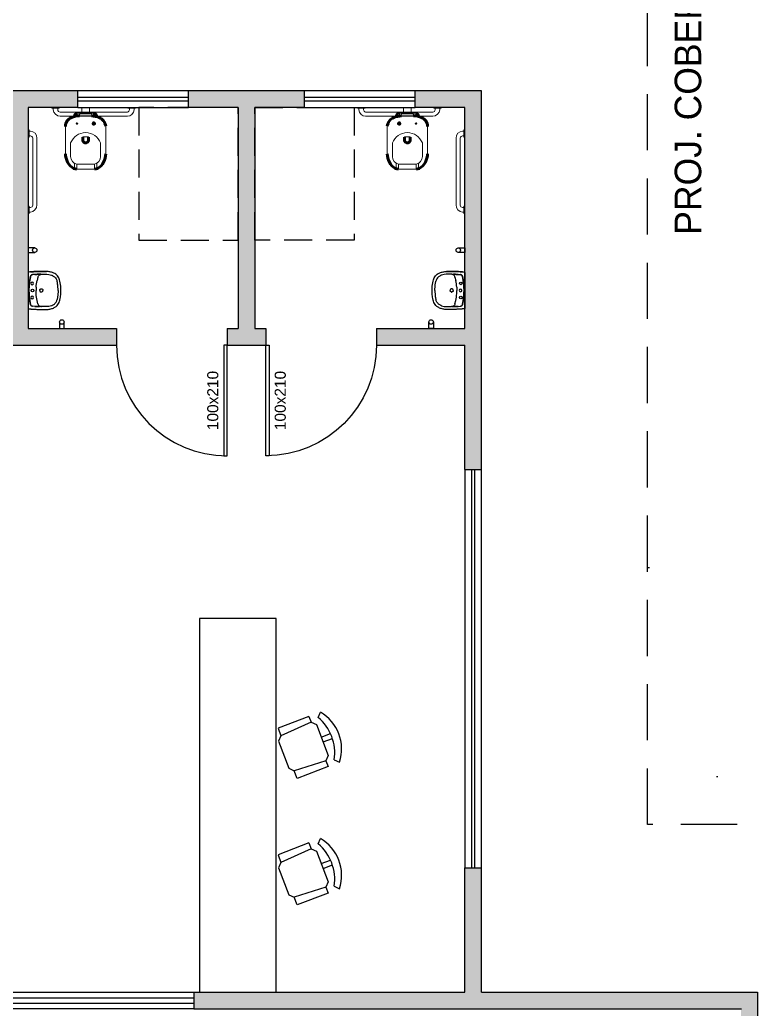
# Model space of a CAD drawing. Header units: centimetres. Extents: x 0 to 1814864, y -139216 to 99734.
# Drawn here: x 902452 to 903120, y 10208 to 11103 of the extents above; entities that cross this region are included whole.
import ezdxf
from ezdxf.enums import TextEntityAlignment as Align

# ---------------------------------------------------------------- set-up
doc = ezdxf.new("R2010")
doc.units = ezdxf.units.CM
doc.header["$LTSCALE"] = 4
doc.linetypes.add('DASHED2', pattern=[9.525, 6.35, -3.175])
doc.linetypes.add('HIDDENX2', pattern=[19.05, 12.7, -6.35])
for name, color, linetype in [('0.1', 1, 'Continuous'), ('0.2', 2, 'Continuous'), ('0.4', 4, 'Continuous'), ('0.6', 6, 'Continuous'), ('02-CONT', 2, 'Continuous'), ('08', 8, 'Continuous'), ('C-TEXTO-02', 2, 'Continuous'), ('PDF1_PH - Metal', 253, 'Continuous'), ('PROJEÇÕES', 1, 'DASHED2')]:
    doc.layers.add(name, color=color, linetype=linetype)
doc.layers.add('PDF1_PH - Alv Construir', color=6, linetype='Continuous', lineweight=40)
doc.styles.add('2mm 1-50', font='arial.ttf', dxfattribs={"height": 0.1})
doc.styles.add('Símbolos', font='ERASLGHT.TTF')

# ---------------------------------------------------------------- blocks, each defined once
blk = doc.blocks.new('1_00e')
blk.add_lwpolyline([(-28.41, -52.25), (-25.41, -52.25), (-25.41, 47.75), (-28.41, 47.75)], close=True)
at = {"color": 1}
blk.add_arc((-28.41, -52.25), 100, 0, 90, dxfattribs=at)
blk = doc.blocks.new('Barra 3')
at = {"layer": 'PDF1_PH - Metal', "lineweight": 9}
for points in [[(19245.14, 25719.84), (19252, 25719.84), (19252, 25718.98), (19245.14, 25718.98)], [(19315, 25719.84), (19321.85, 25719.84), (19321.85, 25718.98), (19315, 25718.98)]]:
    blk.add_lwpolyline(points, close=True, dxfattribs=at)
for points in [[(19246.43, 25717.69), (19246.43, 25718.98)], [(19250.71, 25717.69), (19250.71, 25718.98)], [(19316.28, 25717.69), (19316.28, 25718.98)], [(19320.57, 25717.69), (19320.57, 25718.98)], [(19252.86, 25715.55), (19314.57, 25715.55)], [(19252.86, 25711.69), (19314.57, 25711.69)]]:
    blk.add_lwpolyline(points, dxfattribs=at)
for centre, radius, start, end in [((19253.42, 25718.76), 7.08, 188.69361, 267.12994), ((19253.01, 25717.84), 2.3, 183.77353, 266.2236), ((19314.35, 25717.92), 6.22, 270.03605, 357.94775), ((19314, 25717.77), 2.29, 284.50164, 358.18154)]:
    blk.add_arc(centre, radius, start, end, dxfattribs=at)
blk = doc.blocks.new('bacia sanit')
at = {"layer": 'PDF1_PH - Metal', "lineweight": 9}
for points in [[(16873.71, 24771.42), (16899, 24771.42)], [(16861.71, 24745.85), (16861.71, 24746.14), (16861.71, 24759.85), (16861.71, 24760.71)], [(16863, 24747.42), (16863, 24747.42), (16863.43, 24747.42), (16863.85, 24747.42), (16864.28, 24747.42), (16864.28, 24753), (16864.28, 24758.57), (16863.85, 24758.57), (16863.43, 24758.57), (16863, 24758.57)], [(16889.14, 24766.71), (16889.57, 24766.71), (16890, 24766.71), (16890.43, 24766.71), (16890.85, 24766.71), (16899.43, 24766.71), (16899.85, 24766.71), (16900.28, 24766.71), (16900.71, 24766.71), (16901.14, 24766.71), (16901.57, 24766.71)], [(16912.79, 24763.28), (16907.67, 24763.28)], [(16908.43, 24761.14), (16912.71, 24761.14), (16913.14, 24761.14)], [(16908.43, 24761.14), (16908.43, 24760.71), (16908.43, 24760.28), (16908.43, 24759.85), (16908.43, 24759.42), (16908.43, 24758.99), (16908.43, 24758.57), (16908.43, 24758.14), (16908.43, 24757.71), (16908.43, 24757.28), (16908.43, 24756.85), (16908.43, 24756.42)], [(16913.14, 24761.14), (16913.14, 24760.71), (16913.14, 24760.28), (16913.14, 24759.85), (16913.14, 24759.42), (16913.14, 24758.99), (16913.14, 24758.57), (16913.14, 24758.14), (16913.14, 24757.71), (16913.14, 24757.28), (16913.14, 24756.85), (16913.14, 24756.42), (16913.14, 24756), (16913.14, 24755.57), (16913.14, 24755.14), (16913.14, 24754.71), (16913.14, 24754.28), (16913.14, 24753.85), (16913.14, 24753.42), (16913.14, 24753), (16913.14, 24752.57), (16913.14, 24752.14), (16913.14, 24751.71), (16913.14, 24751.28), (16913.14, 24750.85), (16913.14, 24750.42), (16913.14, 24750), (16913.14, 24749.57), (16913.14, 24749.14), (16913.14, 24748.71), (16913.14, 24748.28), (16913.14, 24747.85), (16913.14, 24747.42), (16913.14, 24747), (16913.14, 24746.57), (16913.14, 24746.14), (16913.14, 24745.71), (16913.14, 24745.28), (16913.14, 24744.85)], [(16861.71, 24756.42), (16856.57, 24756.42)], [(16861.71, 24749.57), (16856.57, 24749.57)], [(16862.57, 24758.14), (16862.57, 24757.71), (16862.57, 24757.28), (16862.57, 24748.71), (16862.57, 24748.28), (16862.57, 24747.85)], [(16884.43, 24750.42), (16884, 24750.42), (16883.57, 24750.42), (16883.57, 24750.85), (16883.57, 24751.28), (16883.57, 24751.71), (16883.57, 24752.14), (16883.57, 24752.57), (16883.57, 24753), (16883.57, 24753.42), (16883.57, 24753.85), (16883.57, 24754.28), (16883.57, 24754.71), (16883.57, 24755.14), (16883.57, 24755.57), (16884, 24755.57), (16884, 24755.57)], [(16908.43, 24756.42), (16908.43, 24756), (16908.43, 24755.57), (16908.43, 24755.14), (16908.43, 24754.71), (16908.43, 24754.28), (16908.43, 24753.85), (16908.43, 24753.42), (16908.43, 24753), (16908.43, 24752.57), (16908.43, 24752.14), (16908.43, 24751.71), (16908.43, 24751.28), (16908.43, 24750.85), (16908.43, 24750)], [(16908.43, 24750), (16908.43, 24749.57), (16908.43, 24749.14), (16908.43, 24748.71), (16908.43, 24748.28), (16908.43, 24747.85), (16908.43, 24747.42), (16908.43, 24747), (16908.43, 24746.57), (16908.43, 24746.14), (16908.43, 24745.71), (16908.43, 24745.28), (16908.43, 24744.85)], [(16912.79, 24742.71), (16907.61, 24742.71)], [(16908.43, 24744.85), (16912.71, 24744.85), (16913.14, 24744.85)], [(16908.43, 24744.85), (16912.71, 24744.85), (16913.14, 24744.85)], [(16899, 24734.57), (16873.71, 24734.57)], [(16901.57, 24739.28), (16901.14, 24739.28), (16900.71, 24739.28), (16900.28, 24739.28), (16899.43, 24739.28), (16890.85, 24739.28), (16890.43, 24739.28), (16890, 24739.28), (16889.57, 24739.28), (16889.14, 24739.28)]]:
    blk.add_lwpolyline(points, dxfattribs=at)
at = {"layer": 'PDF1_PH - Metal', "lineweight": 211}
for points in [[(16913.14, 24761.14, 0.086524), (16912.56, 24763.93, 0.264906), (16899, 24771.42)], [(16913.14, 24744.85, -0.086524), (16912.56, 24742.06, -0.264906), (16899, 24734.57)]]:
    blk.add_lwpolyline(points, format="xyb", dxfattribs=at)
blk.add_lwpolyline([(16889.14, 24753), (16889.14, 24753), (16889.14, 24753)], dxfattribs=at)
at = {"layer": 'PDF1_PH - Metal', "lineweight": 9}
blk.add_circle((16871.35, 24760.92), 0.643, dxfattribs=at)
at = {"layer": 'PDF1_PH - Metal', "lineweight": 211}
blk.add_circle((16871.35, 24745.5), 0.643, dxfattribs=at)
for centre, radius, start, end in [((16873.98, 24762.47), 8.95, 90.32166, 157.80555), ((16864.8, 24759.86), 3.2, 88.16607, 164.60321), ((16890.78, 24757.22), 26.53, 161.01393, 177.09734), ((16885.38, 26015.07), 1259.51, 269.93472, 270.06528), ((16885.38, 23700.83), 1049.59, 89.92167, 90.07833), ((16886.55, 24753), 2.59, 275.86794, 84.13206), ((16864.77, 24745.99), 3.06, 177.29257, 274.25929), ((16892.2, 24749.58), 28, 184.42696, 198.80127), ((16875.2, 24744.92), 10.46, 204.62699, 261.80487)]:
    blk.add_arc(centre, radius, start, end, dxfattribs=at)
at = {"layer": 'PDF1_PH - Metal', "lineweight": 9}
for centre, radius, start, end in [((16863, 24758.14), 0.429, 90, 180), ((16894.4, 24753), 14.69, 110.98218, 249.01782), ((16901.65, 24759.8), 6.91, 11.17197, 90.64388), ((16863, 24747.85), 0.429, 180, 270), ((16901.65, 24746.19), 6.91, 269.35612, 348.82803)]:
    blk.add_arc(centre, radius, start, end, dxfattribs=at)
blk = doc.blocks.new('L.51_P')
at = {"layer": '08'}
for p, q in [((-250, 0), (-249, 0)), ((-249, 0), (249, 0)), ((250, 0), (249, 0)), ((-262, -36), (-262, -36)), ((-259, -9), (-259, -9)), ((-226, -95), (-224, -63)), ((-226, -95), (-225, -95)), ((-225, -95), (-224, -63)), ((-189, -140), (-140, -129)), ((-161, -28), (-161, -28)), ((0, -12), (0, -12)), ((189, -140), (140, -129)), ((161, -28), (161, -28)), ((226, -95), (224, -63)), ((225, -95), (224, -63)), ((226, -95), (225, -95)), ((259, -9), (259, -9)), ((262, -36), (262, -36)), ((-269, -260), (-269, -260)), ((269, -260), (269, -260)), ((-216, -329), (-216, -329)), ((216, -329), (216, -329))]:
    blk.add_line(p, q, dxfattribs=at)
at = {"layer": '08', "ltscale": 27.502596}
for centre in [(-100, -59), (100, -59)]:
    blk.add_circle(centre, 19, dxfattribs=at)
at = {"layer": '08'}
for centre, radius, start, end in [((10, -800), 688, 94.616, 102.655), ((0, -61), 19, 90, 270), ((0, -61), 19, 270, 90), ((-10, -800), 688, 77.345, 85.384)]:
    blk.add_arc(centre, radius, start, end, dxfattribs=at)
for centre, major_axis, ratio, start_param, end_param in [((-178, -187), (-49.3, 11.1), 0.999971, 0.133525, 0.210872), ((-238, -179), (-7.5, 6.62), 0.993745, 3.733046, 3.862859), ((-237, -179), (8.41, 5.42), 0.98852, 5.563301, 5.699979), ((0, -187), (-22.7, 2), 0.992499, 0.072609, 0.200275), ((0, -187), (-22.5, 0.5), 0.991671, 5.253548, 5.29957), ((0, -187), (-22.5, 0.9), 0.992169, 5.255337, 5.27196), ((0, -187), (22.5, 0.5), 0.991671, 0.983616, 1.029637), ((0, -187), (22.5, 0.9), 0.992169, 1.011226, 1.027848), ((0, -187), (22.7, 2), 0.992499, 6.08291, 6.210576), ((178, -187), (49.3, 11.1), 0.999971, 6.072313, 6.14966)]:
    blk.add_ellipse(centre, major_axis=major_axis, ratio=ratio, start_param=start_param, end_param=end_param, dxfattribs=at)
for points, degree, knots in [([(-259, -9), (-259, -8), (-259, -7), (-258, -5), (-258, -4), (-256, -3), (-255, -2), (-254, -1), (-253, 0), (-251, 0), (-250, 0), (-250, 0)], 3, [0, 0, 0, 0, 0.279228, 0.279228, 0.609743, 0.609743, 0.933753, 0.933753, 1.252428, 1.252428, 1.448625, 1.448625, 1.448625, 1.448625]), ([(250, 0), (251, 0), (252, 0), (254, -1), (255, -1), (256, -3), (257, -3), (258, -5), (259, -6), (259, -8), (259, -8), (259, -9)], 3, [0, 0, 0, 0, 0.317814, 0.317814, 0.630623, 0.630623, 0.946539, 0.946539, 1.267049, 1.267049, 1.448529, 1.448529, 1.448529, 1.448529]), ([(-262, -36), (-262, -36), (-262, -37), (-262, -37), (-263, -40), (-263, -43), (-263, -45), (-263, -47), (-263, -48), (-263, -50), (-264, -53), (-264, -56), (-264, -59), (-265, -70), (-265, -80), (-266, -91), (-266, -102), (-267, -112), (-267, -123), (-267, -125), (-267, -128), (-268, -131), (-268, -133), (-268, -136), (-268, -138), (-268, -152), (-269, -166), (-269, -179), (-269, -183), (-269, -188), (-269, -192), (-270, -196), (-270, -200), (-270, -204), (-270, -221), (-270, -239), (-269, -257), (-269, -258), (-269, -259), (-269, -260)], 3, [171.986581, 171.986581, 171.986581, 171.986581, 172.747492, 172.747492, 172.747492, 184.841953, 184.841953, 184.841953, 191.474069, 191.474069, 191.474069, 204.41633, 204.41633, 204.41633, 249.640497, 249.640497, 249.640497, 294.864664, 294.864664, 294.864664, 305.912278, 305.912278, 305.912278, 316.959891, 316.959891, 316.959891, 374.321134, 374.321134, 374.321134, 391.68978, 391.68978, 391.68978, 408.14059, 408.14059, 408.14059, 482.929639, 482.929639, 482.929639, 486.839965, 486.839965, 486.839965, 486.839965]), ([(-269, -260), (-270, -239), (-270, -219), (-269, -173), (-268, -148), (-267, -104), (-266, -85), (-264, -60), (-264, -54), (-263, -46), (-263, -45), (-263, -42), (-263, -40), (-263, -38), (-262, -38), (-262, -37), (-262, -37), (-262, -36), (-262, -36), (-262, -36), (-262, -36), (-262, -36)], 3, [0, 0, 0, 0, 6.207574, 6.207574, 13.657131, 13.657131, 19.458927, 19.458927, 21.24929, 21.24929, 21.72619, 21.72619, 22.164181, 22.164181, 22.393053, 22.393053, 22.550017, 22.550017, 22.706555, 22.706555, 22.800287, 22.800287, 22.800287, 22.800287]), ([(-228, -173), (-228, -172), (-228, -172), (-228, -172), (-228, -171), (-228, -170), (-228, -169), (-228, -167), (-228, -164), (-228, -163), (-228, -160), (-228, -158), (-228, -157), (-228, -154), (-228, -151), (-228, -150), (-228, -148), (-228, -146), (-228, -146), (-228, -143), (-228, -141), (-228, -139), (-228, -135), (-228, -131), (-228, -129), (-227, -125), (-227, -121), (-227, -119), (-227, -113), (-226, -108), (-226, -105), (-226, -101), (-226, -97), (-226, -97), (-226, -96), (-226, -96), (-226, -95), (-226, -95), (-226, -95)], 5, [546.249188, 546.249188, 546.249188, 546.249188, 546.249188, 546.249188, 546.773913, 546.773913, 546.773913, 554.287654, 554.287654, 554.287654, 563.875311, 563.875311, 563.875311, 572.16967, 572.16967, 572.16967, 583.42676, 583.42676, 583.42676, 585.726164, 585.726164, 585.726164, 600.370766, 600.370766, 600.370766, 613.069318, 613.069318, 613.069318, 629.14404, 629.14404, 629.14404, 652.058764, 652.058764, 652.058764, 654.921465, 654.921465, 654.921465, 656.548424, 656.548424, 656.548424, 656.548424, 656.548424, 656.548424]), ([(-225, -95), (-226, -99), (-226, -103), (-226, -107), (-226, -111), (-227, -115), (-227, -119), (-227, -123), (-228, -127), (-228, -131), (-228, -134), (-228, -136), (-228, -139), (-228, -141), (-228, -142), (-228, -144)], 3, [161.339345, 161.339345, 161.339345, 161.339345, 177.77484, 177.77484, 177.77484, 195.119077, 195.119077, 195.119077, 212.353229, 212.353229, 212.353229, 223.772837, 223.772837, 223.772837, 230.426393, 230.426393, 230.426393, 230.426393]), ([(-189, -140), (-196, -141), (-203, -144), (-208, -149), (-211, -151), (-213, -153), (-216, -156), (-216, -156), (-216, -156), (-216, -156), (-221, -163), (-225, -170), (-227, -178), (-227, -179), (-227, -179), (-227, -180)], 3, [18.593861, 18.593861, 18.593861, 18.593861, 48.620819, 48.620819, 48.620819, 61.987959, 61.987959, 61.987959, 63.593601, 63.593601, 63.593601, 96.318173, 96.318173, 96.318173, 99.127558, 99.127558, 99.127558, 99.127558]), ([(-224, -63), (-224, -58), (-222, -53), (-219, -48), (-217, -45), (-214, -42), (-210, -40), (-208, -38), (-204, -37), (-201, -36)], 3, [10.913289, 10.913289, 10.913289, 10.913289, 33.960328, 33.960328, 33.960328, 50.289489, 50.289489, 50.289489, 65.056953, 65.056953, 65.056953, 65.056953]), ([(-201, -36), (-205, -37), (-210, -39), (-214, -42), (-219, -47), (-222, -55), (-223, -57), (-224, -60), (-224, -63)], 5, [7.912422, 7.912422, 7.912422, 7.912422, 7.912422, 7.912422, 31.991346, 31.991346, 31.991346, 47.45316, 47.45316, 47.45316, 47.45316, 47.45316, 47.45316]), ([(0, -12), (-60, -12), (-120, -19), (-180, -31), (-187, -33), (-194, -34), (-201, -36)], 3, [460.253252, 460.253252, 460.253252, 460.253252, 715.762091, 715.762091, 715.762091, 745.806363, 745.806363, 745.806363, 745.806363]), ([(-201, -36), (-177, -30), (-152, -25), (-128, -21), (-94, -17), (-61, -14), (-52, -14), (-43, -13), (-34, -13)], 5, [234.918202, 234.918202, 234.918202, 234.918202, 234.918202, 234.918202, 410.549748, 410.549748, 410.549748, 473.914825, 473.914825, 473.914825, 473.914825, 473.914825, 473.914825]), ([(-45, -114), (-41, -114), (-37, -114), (-32, -113), (-28, -113), (-24, -113), (-20, -113), (-13, -112), (-7, -112), (0, -112)], 3, [388.454766, 388.454766, 388.454766, 388.454766, 406.384907, 406.384907, 406.384907, 424.400948, 424.400948, 424.400948, 452.696543, 452.696543, 452.696543, 452.696543]), ([(-34, -13), (-30, -13), (-26, -13), (-22, -13), (-15, -12), (-8, -12), (-2, -12), (-1, -12), (-1, -12), (0, -12)], 3, [59.347784, 59.347784, 59.347784, 59.347784, 76.617445, 76.617445, 76.617445, 106.129652, 106.129652, 106.129652, 108.418766, 108.418766, 108.418766, 108.418766]), ([(34, -13), (30, -13), (26, -13), (22, -13), (15, -12), (8, -12), (2, -12), (1, -12), (1, -12), (0, -12)], 3, [59.347784, 59.347784, 59.347784, 59.347784, 76.617445, 76.617445, 76.617445, 106.129652, 106.129652, 106.129652, 108.418717, 108.418717, 108.418717, 108.418717]), ([(0, -12), (60, -12), (120, -19), (180, -31), (187, -33), (194, -34), (201, -36)], 3, [460.253227, 460.253227, 460.253227, 460.253227, 715.76204, 715.76204, 715.76204, 745.806363, 745.806363, 745.806363, 745.806363]), ([(45, -114), (41, -114), (37, -114), (32, -113), (28, -113), (24, -113), (20, -113), (13, -112), (7, -112), (0, -112)], 3, [388.454766, 388.454766, 388.454766, 388.454766, 406.384907, 406.384907, 406.384907, 424.400948, 424.400948, 424.400948, 452.696543, 452.696543, 452.696543, 452.696543]), ([(201, -36), (177, -30), (152, -25), (128, -21), (94, -17), (61, -14), (52, -14), (43, -13), (34, -13)], 5, [234.918202, 234.918202, 234.918202, 234.918202, 234.918202, 234.918202, 410.549748, 410.549748, 410.549748, 473.914825, 473.914825, 473.914825, 473.914825, 473.914825, 473.914825]), ([(189, -140), (196, -141), (203, -144), (208, -149), (211, -151), (213, -153), (216, -156), (216, -156), (216, -156), (216, -156), (221, -163), (225, -170), (227, -178), (227, -179), (227, -179), (227, -180)], 3, [18.593861, 18.593861, 18.593861, 18.593861, 48.620819, 48.620819, 48.620819, 61.987959, 61.987959, 61.987959, 63.593601, 63.593601, 63.593601, 96.318173, 96.318173, 96.318173, 99.127558, 99.127558, 99.127558, 99.127558]), ([(224, -63), (224, -58), (222, -53), (219, -48), (217, -45), (214, -42), (210, -40), (208, -38), (204, -37), (201, -36)], 3, [10.913289, 10.913289, 10.913289, 10.913289, 33.960328, 33.960328, 33.960328, 50.289489, 50.289489, 50.289489, 65.056953, 65.056953, 65.056953, 65.056953]), ([(201, -36), (206, -37), (211, -40), (215, -44), (217, -46), (218, -47), (219, -49), (222, -53), (224, -58), (224, -63)], 3, [7.912424, 7.912424, 7.912424, 7.912424, 25.178369, 25.178369, 25.178369, 31.991348, 31.991348, 31.991348, 47.45316, 47.45316, 47.45316, 47.45316]), ([(225, -95), (226, -99), (226, -103), (226, -107), (226, -111), (227, -115), (227, -119), (227, -123), (228, -127), (228, -131), (228, -134), (228, -136), (228, -139), (228, -141), (228, -142), (228, -144)], 3, [161.339345, 161.339345, 161.339345, 161.339345, 177.77484, 177.77484, 177.77484, 195.119077, 195.119077, 195.119077, 212.353229, 212.353229, 212.353229, 223.772837, 223.772837, 223.772837, 230.426393, 230.426393, 230.426393, 230.426393]), ([(228, -173), (228, -172), (228, -172), (228, -172), (228, -171), (228, -170), (228, -169), (228, -167), (228, -164), (228, -163), (228, -160), (228, -158), (228, -157), (228, -154), (228, -151), (228, -150), (228, -148), (228, -146), (228, -146), (228, -143), (228, -141), (228, -139), (228, -135), (228, -131), (228, -129), (227, -125), (227, -121), (227, -119), (227, -113), (226, -108), (226, -105), (226, -101), (226, -97), (226, -97), (226, -96), (226, -96), (226, -95), (226, -95), (226, -95)], 5, [546.249188, 546.249188, 546.249188, 546.249188, 546.249188, 546.249188, 546.773913, 546.773913, 546.773913, 554.287654, 554.287654, 554.287654, 563.875311, 563.875311, 563.875311, 572.16967, 572.16967, 572.16967, 583.42676, 583.42676, 583.42676, 585.726164, 585.726164, 585.726164, 600.370766, 600.370766, 600.370766, 613.069318, 613.069318, 613.069318, 629.14404, 629.14404, 629.14404, 652.058764, 652.058764, 652.058764, 654.921465, 654.921465, 654.921465, 656.548424, 656.548424, 656.548424, 656.548424, 656.548424, 656.548424]), ([(262, -36), (262, -36), (262, -37), (262, -37), (263, -40), (263, -43), (263, -45), (263, -47), (263, -48), (263, -50), (264, -53), (264, -56), (264, -59), (265, -70), (265, -80), (266, -91), (266, -102), (267, -112), (267, -123), (267, -125), (267, -128), (268, -131), (268, -133), (268, -136), (268, -138), (268, -152), (269, -166), (269, -179), (269, -183), (269, -188), (269, -192), (270, -196), (270, -200), (270, -204), (270, -221), (270, -239), (269, -257), (269, -258), (269, -259), (269, -260)], 3, [171.986581, 171.986581, 171.986581, 171.986581, 172.747492, 172.747492, 172.747492, 184.841953, 184.841953, 184.841953, 191.474069, 191.474069, 191.474069, 204.41633, 204.41633, 204.41633, 249.640497, 249.640497, 249.640497, 294.864664, 294.864664, 294.864664, 305.912278, 305.912278, 305.912278, 316.959891, 316.959891, 316.959891, 374.321134, 374.321134, 374.321134, 391.68978, 391.68978, 391.68978, 408.14059, 408.14059, 408.14059, 482.929639, 482.929639, 482.929639, 486.839965, 486.839965, 486.839965, 486.839965]), ([(262, -36), (262, -36), (262, -36), (262, -36), (262, -36), (262, -37), (262, -37), (262, -37), (262, -37), (262, -38), (263, -39), (263, -40), (263, -40), (263, -42), (263, -43), (263, -47), (263, -49), (264, -58), (265, -65), (266, -86), (266, -101), (268, -141), (269, -168), (270, -216), (270, -238), (269, -260)], 3, [0.212871, 0.212871, 0.212871, 0.212871, 0.307715, 0.307715, 0.417994, 0.417994, 0.518366, 0.518366, 0.682318, 0.682318, 0.844684, 0.844684, 1.063629, 1.063629, 1.413977, 1.413977, 2.124866, 2.124866, 4.109013, 4.109013, 8.503951, 8.503951, 16.390189, 16.390189, 23.015496, 23.015496, 23.015496, 23.015496]), ([(-228, -144), (-228, -145), (-228, -145), (-228, -146), (-228, -146), (-228, -146), (-228, -146), (-228, -148), (-228, -150), (-228, -152), (-228, -153), (-228, -154), (-228, -155), (-228, -157), (-228, -158), (-228, -160), (-228, -160), (-228, -160), (-228, -160)], 3, [0, 0, 0, 0, 2.396491, 2.396491, 2.396491, 3.195399, 3.195399, 3.195399, 10.963495, 10.963495, 10.963495, 15.609873, 15.609873, 15.609873, 22.232893, 22.232893, 22.232893, 22.470867, 22.470867, 22.470867, 22.470867]), ([(-228, -173), (-228, -172), (-228, -172), (-228, -172), (-228, -170), (-228, -167), (-228, -165), (-228, -162), (-228, -160)], 5, [-26.00391, -26.00391, -26.00391, -26.00391, -26.00391, -26.00391, -25.733695, -25.733695, -25.733695, -13.019576, -13.019576, -13.019576, -13.019576, -13.019576, -13.019576]), ([(-228, -181), (-228, -181), (-228, -180), (-228, -180), (-228, -178), (-228, -177), (-228, -176), (-228, -175), (-228, -175), (-228, -174), (-228, -174), (-228, -173), (-228, -173), (-228, -173), (-228, -173), (-228, -173), (-228, -173), (-228, -173)], 5, [532.079054, 532.079054, 532.079054, 532.079054, 532.079054, 532.079054, 536.567488, 536.567488, 536.567488, 541.060364, 541.060364, 541.060364, 543.310398, 543.310398, 543.310398, 544.435445, 544.435445, 544.435445, 544.830456, 544.830456, 544.830456, 544.830456, 544.830456, 544.830456]), ([(-227, -179), (-227, -179), (-227, -179), (-227, -179), (-227, -179), (-227, -179), (-228, -179), (-228, -179), (-228, -179), (-228, -179), (-228, -179), (-228, -179), (-228, -179), (-228, -179), (-228, -179), (-228, -179), (-228, -179), (-228, -179), (-228, -179), (-228, -179), (-228, -179), (-228, -179), (-228, -179), (-228, -179), (-228, -179), (-228, -179), (-228, -179), (-228, -179), (-228, -179), (-228, -179), (-228, -179), (-228, -179), (-228, -179), (-228, -179), (-228, -179), (-228, -179), (-228, -179), (-228, -179), (-228, -179), (-228, -179), (-228, -179), (-228, -179), (-228, -179), (-228, -179), (-228, -179), (-228, -179)], 3, [86.606266, 86.606266, 86.606266, 86.606266, 87.728641, 87.728641, 87.728641, 90.455187, 90.455187, 90.455187, 92.379628, 92.379628, 92.379628, 93.341849, 93.341849, 93.341849, 93.82296, 93.82296, 93.82296, 94.063516, 94.063516, 94.063516, 94.304072, 94.304072, 94.304072, 94.448856, 94.448856, 94.448856, 94.726754, 94.726754, 94.726754, 94.86595, 94.86595, 94.86595, 95.005146, 95.005146, 95.005146, 95.521507, 95.521507, 95.521507, 95.779688, 95.779688, 95.779688, 95.976047, 95.976047, 95.976047, 96.037867, 96.037867, 96.037867, 96.037867]), ([(-228, -179), (-228, -179), (-228, -179), (-228, -180), (-228, -180), (-228, -180), (-228, -180), (-228, -180), (-228, -180), (-228, -181), (-228, -181), (-228, -181), (-228, -181), (-228, -181), (-228, -181), (-228, -181)], 3, [95.867328, 95.867328, 95.867328, 95.867328, 97.58866, 97.58866, 97.58866, 102.978619, 102.978619, 102.978619, 105.844941, 105.844941, 105.844941, 108.501415, 108.501415, 108.501415, 109.427734, 109.427734, 109.427734, 109.427734]), ([(-228, -182), (-228, -182), (-228, -182), (-228, -182), (-228, -182), (-228, -182), (-228, -181)], 3, [11.170476, 11.170476, 11.170476, 11.170476, 15.411887, 15.411887, 15.411887, 21.204547, 21.204547, 21.204547, 21.204547]), ([(-227, -181), (-228, -181), (-228, -181), (-228, -181), (-228, -181), (-228, -181), (-228, -181), (-228, -181), (-228, -181), (-228, -181), (-228, -181), (-228, -181), (-228, -181), (-228, -181), (-228, -181), (-228, -181), (-228, -181), (-228, -181), (-228, -181), (-228, -181), (-228, -181), (-228, -181), (-228, -181), (-228, -181), (-228, -181), (-228, -181), (-228, -181), (-228, -181)], 3, [86.606266, 86.606266, 86.606266, 86.606266, 91.112306, 91.112306, 91.112306, 94.304072, 94.304072, 94.304072, 94.448856, 94.448856, 94.448856, 94.726754, 94.726754, 94.726754, 95.005146, 95.005146, 95.005146, 95.521507, 95.521507, 95.521507, 95.779688, 95.779688, 95.779688, 95.976047, 95.976047, 95.976047, 96.03782, 96.03782, 96.03782, 96.03782]), ([(-228, -181), (-228, -181), (-228, -181), (-228, -181), (-228, -181), (-228, -181), (-228, -181), (-228, -181), (-228, -181), (-228, -181), (-228, -181), (-228, -181), (-228, -181), (-228, -181), (-228, -181), (-228, -181), (-228, -181), (-228, -181), (-228, -181), (-228, -181), (-228, -182), (-228, -182), (-228, -182), (-228, -182), (-228, -182)], 3, [0.000033, 0.000033, 0.000033, 0.000033, 1.898401, 1.898401, 1.898401, 2.370761, 2.370761, 2.370761, 3.823236, 3.823236, 3.823236, 5.758149, 5.758149, 5.758149, 9.592202, 9.592202, 9.592202, 9.856292, 9.856292, 9.856292, 15.276244, 15.276244, 15.276244, 18.99372, 18.99372, 18.99372, 18.99372]), ([(-227, -179), (-227, -180), (-227, -180), (-227, -180), (-227, -180), (-227, -180), (-227, -180), (-227, -180), (-227, -180), (-227, -180), (-227, -180), (-227, -180), (-227, -180), (-227, -180), (-227, -180), (-227, -180), (-227, -180), (-227, -180), (-227, -180), (-227, -180), (-227, -180), (-227, -180), (-227, -180), (-227, -180), (-227, -180)], 3, [0, 0, 0, 0, 0.1444645, 0.1444645, 0.1444645, 0.1538416, 0.1538416, 0.1538416, 0.2328101, 0.2328101, 0.2328101, 0.2720552, 0.2720552, 0.2720552, 0.294529, 0.294529, 0.294529, 0.3195248, 0.3195248, 0.3195248, 0.3450333, 0.3450333, 0.3450333, 0.3642456, 0.3642456, 0.3642456, 0.3642456]), ([(-227, -181), (-227, -181), (-227, -181), (-227, -181), (-227, -181), (-227, -181), (-227, -181), (-227, -181), (-227, -180), (-227, -180), (-227, -180), (-227, -180), (-227, -180), (-227, -180), (-227, -180), (-227, -180), (-227, -180), (-227, -180), (-227, -180)], 3, [0, 0, 0, 0, 3.948132, 3.948132, 3.948132, 6.907098, 6.907098, 6.907098, 9.485674, 9.485674, 9.485674, 10.686492, 10.686492, 10.686492, 11.887309, 11.887309, 11.887309, 12.708565, 12.708565, 12.708565, 12.708565]), ([(-12, -168), (-12, -168), (-12, -168), (-12, -168), (-12, -168), (-12, -168), (-12, -168), (-15, -170), (-18, -173), (-20, -175), (-21, -179), (-22, -183), (-22, -184), (-22, -185), (-22, -186), (-22, -186), (-22, -186), (-22, -186), (-22, -186), (-22, -186), (-22, -187)], 5, [23.677366, 23.677366, 23.677366, 23.677366, 23.677366, 23.677366, 23.697783, 23.697783, 23.697783, 25.117395, 25.117395, 25.117395, 50.594375, 50.594375, 50.594375, 58.007217, 58.007217, 58.007217, 58.536706, 58.536706, 58.536706, 59.055614, 59.055614, 59.055614, 59.055614, 59.055614, 59.055614]), ([(-22, -189), (-22, -190), (-22, -190), (-22, -190), (-22, -194), (-20, -199), (-17, -202), (-16, -203), (-15, -203), (-15, -204), (-13, -206), (-10, -207), (-8, -208), (-5, -209), (-3, -209), (0, -209)], 3, [27.245857, 27.245857, 27.245857, 27.245857, 27.597992, 27.597992, 27.597992, 49.768775, 49.768775, 49.768775, 54.290067, 54.290067, 54.290067, 66.913295, 66.913295, 66.913295, 79.527914, 79.527914, 79.527914, 79.527914]), ([(22, -189), (22, -190), (22, -190), (22, -190), (22, -194), (20, -199), (17, -202), (16, -203), (15, -203), (15, -204), (13, -206), (10, -207), (8, -208), (5, -209), (3, -209), (0, -209)], 3, [27.245857, 27.245857, 27.245857, 27.245857, 27.597992, 27.597992, 27.597992, 49.768775, 49.768775, 49.768775, 54.290067, 54.290067, 54.290067, 66.913295, 66.913295, 66.913295, 79.528565, 79.528565, 79.528565, 79.528565]), ([(12, -168), (12, -168), (12, -168), (12, -168), (12, -168), (12, -168), (12, -168), (15, -170), (18, -173), (20, -175), (21, -179), (22, -183), (22, -184), (22, -185), (22, -186), (22, -186), (22, -186), (22, -186), (22, -186), (22, -186), (22, -187)], 5, [23.677366, 23.677366, 23.677366, 23.677366, 23.677366, 23.677366, 23.697783, 23.697783, 23.697783, 25.117395, 25.117395, 25.117395, 50.594375, 50.594375, 50.594375, 58.007217, 58.007217, 58.007217, 58.536706, 58.536706, 58.536706, 59.055614, 59.055614, 59.055614, 59.055614, 59.055614, 59.055614]), ([(225, -291), (227, -274), (229, -256), (229, -223), (229, -207), (229, -191)], 3, [0.000002, 0.000002, 0.000002, 0.000002, 5.212146, 5.212146, 10.015536, 10.015536, 10.015536, 10.015536]), ([(227, -181), (227, -181), (227, -181), (227, -181), (227, -181), (227, -181), (227, -181), (227, -181), (227, -180), (227, -180), (227, -180), (227, -180), (227, -180), (227, -180), (227, -180), (227, -180), (227, -180), (227, -180), (227, -180)], 3, [0, 0, 0, 0, 3.948132, 3.948132, 3.948132, 6.907098, 6.907098, 6.907098, 9.485674, 9.485674, 9.485674, 10.686492, 10.686492, 10.686492, 11.887309, 11.887309, 11.887309, 12.708565, 12.708565, 12.708565, 12.708565]), ([(227, -181), (228, -181), (228, -181), (228, -181), (228, -181), (228, -181), (228, -181), (228, -181), (228, -181), (228, -181), (228, -181), (228, -181), (228, -181), (228, -181), (228, -181), (228, -181), (228, -181), (228, -181), (228, -181), (228, -181), (228, -181), (228, -181), (228, -181), (228, -181), (228, -181), (228, -181), (228, -181), (228, -181)], 3, [86.606266, 86.606266, 86.606266, 86.606266, 91.112306, 91.112306, 91.112306, 94.304072, 94.304072, 94.304072, 94.448856, 94.448856, 94.448856, 94.726754, 94.726754, 94.726754, 95.005146, 95.005146, 95.005146, 95.521507, 95.521507, 95.521507, 95.779688, 95.779688, 95.779688, 95.976047, 95.976047, 95.976047, 96.03782, 96.03782, 96.03782, 96.03782]), ([(228, -144), (228, -145), (228, -145), (228, -146), (228, -146), (228, -146), (228, -146), (228, -148), (228, -150), (228, -152), (228, -153), (228, -154), (228, -155), (228, -157), (228, -158), (228, -160), (228, -160), (228, -160), (228, -160)], 3, [0, 0, 0, 0, 2.396491, 2.396491, 2.396491, 3.195399, 3.195399, 3.195399, 10.963495, 10.963495, 10.963495, 15.609873, 15.609873, 15.609873, 22.232893, 22.232893, 22.232893, 22.470867, 22.470867, 22.470867, 22.470867]), ([(228, -173), (228, -172), (228, -172), (228, -172), (228, -170), (228, -167), (228, -165), (228, -162), (228, -160)], 5, [-26.00391, -26.00391, -26.00391, -26.00391, -26.00391, -26.00391, -25.733695, -25.733695, -25.733695, -13.019576, -13.019576, -13.019576, -13.019576, -13.019576, -13.019576]), ([(228, -181), (228, -181), (228, -180), (228, -180), (228, -178), (228, -177), (228, -176), (228, -175), (228, -175), (228, -174), (228, -174), (228, -173), (228, -173), (228, -173), (228, -173), (228, -173), (228, -173), (228, -173)], 5, [532.079054, 532.079054, 532.079054, 532.079054, 532.079054, 532.079054, 536.567488, 536.567488, 536.567488, 541.060364, 541.060364, 541.060364, 543.310398, 543.310398, 543.310398, 544.435445, 544.435445, 544.435445, 544.830456, 544.830456, 544.830456, 544.830456, 544.830456, 544.830456]), ([(228, -182), (228, -182), (228, -182), (228, -182), (228, -182), (228, -182), (228, -181)], 3, [11.170476, 11.170476, 11.170476, 11.170476, 15.411887, 15.411887, 15.411887, 21.204547, 21.204547, 21.204547, 21.204547]), ([(228, -181), (228, -181), (228, -181), (228, -181), (228, -181), (228, -181), (228, -181), (228, -181), (228, -181), (228, -181), (228, -181), (228, -181), (228, -181), (228, -181), (228, -181), (228, -181), (228, -181), (228, -181), (228, -181), (228, -181), (228, -182), (228, -182), (228, -182), (228, -182), (228, -182)], 3, [0.000033, 0.000033, 0.000033, 0.000033, 1.898401, 1.898401, 1.898401, 2.370761, 2.370761, 2.370761, 3.823236, 3.823236, 3.823236, 5.758149, 5.758149, 5.758149, 9.592202, 9.592202, 9.592202, 9.856292, 9.856292, 9.856292, 15.276244, 15.276244, 15.276244, 18.99372, 18.99372, 18.99372, 18.99372]), ([(-62, -461), (-92, -458), (-123, -454), (-171, -438), (-189, -430), (-214, -410), (-222, -401), (-236, -382), (-242, -373), (-251, -352), (-255, -341), (-260, -323), (-261, -316), (-263, -309)], 3, [0, 0, 0, 0, 9.188374, 9.188374, 15.03441, 15.03441, 18.713973, 18.713973, 21.993411, 21.993411, 25.540766, 25.540766, 27.624534, 27.624534, 27.624534, 27.624534]), ([(-216, -329), (-215, -331), (-215, -332), (-214, -334), (-213, -338), (-211, -343), (-209, -347), (-206, -353), (-202, -359), (-198, -365), (-195, -370), (-191, -375), (-186, -379), (-180, -385), (-173, -390), (-165, -395), (-159, -398), (-153, -401), (-146, -404), (-141, -406), (-136, -407), (-130, -409)], 3, [544.291877, 544.291877, 544.291877, 544.291877, 550.872534, 550.872534, 550.872534, 571.780058, 571.780058, 571.780058, 601.038921, 601.038921, 601.038921, 628.392297, 628.392297, 628.392297, 666.157842, 666.157842, 666.157842, 694.913085, 694.913085, 694.913085, 718.447591, 718.447591, 718.447591, 718.447591]), ([(-63, -420), (-71, -420), (-79, -419), (-87, -418), (-95, -416), (-103, -415), (-110, -414), (-117, -412), (-124, -411), (-130, -409)], 3, [54.852513, 54.852513, 54.852513, 54.852513, 88.476523, 88.476523, 88.476523, 122.168155, 122.168155, 122.168155, 151.102791, 151.102791, 151.102791, 151.102791]), ([(263, -309), (259, -326), (255, -343), (242, -373), (234, -386), (217, -407), (208, -415), (190, -428), (180, -433), (159, -442), (148, -446), (123, -453), (109, -455), (84, -459), (73, -460), (62, -461)], 3, [0, 0, 0, 0, 5.216879, 5.216879, 9.702198, 9.702198, 13.238129, 13.238129, 16.51865, 16.51865, 20.081508, 20.081508, 24.355161, 24.355161, 27.647025, 27.647025, 27.647025, 27.647025]), ([(63, -420), (71, -420), (79, -419), (87, -418), (95, -416), (103, -415), (110, -414), (117, -412), (124, -411), (130, -409)], 3, [54.852513, 54.852513, 54.852513, 54.852513, 88.476523, 88.476523, 88.476523, 122.168155, 122.168155, 122.168155, 151.102791, 151.102791, 151.102791, 151.102791]), ([(216, -329), (215, -331), (215, -332), (214, -334), (213, -338), (211, -343), (209, -347), (206, -353), (202, -359), (198, -365), (195, -370), (191, -375), (186, -379), (180, -385), (173, -390), (165, -395), (159, -398), (153, -401), (146, -404), (141, -406), (136, -407), (130, -409)], 3, [544.291877, 544.291877, 544.291877, 544.291877, 550.872534, 550.872534, 550.872534, 571.780058, 571.780058, 571.780058, 601.038921, 601.038921, 601.038921, 628.392297, 628.392297, 628.392297, 666.157842, 666.157842, 666.157842, 694.913085, 694.913085, 694.913085, 718.447591, 718.447591, 718.447591, 718.447591]), ([(-50, -422), (-53, -421), (-55, -421), (-58, -421), (-61, -421), (-63, -420), (-63, -420), (-63, -420), (-63, -420)], 5, [11.184117, 11.184117, 11.184117, 11.184117, 11.184117, 11.184117, 30.072391, 30.072391, 30.072391, 30.457117, 30.457117, 30.457117, 30.457117, 30.457117, 30.457117]), ([(0, -424), (-15, -424), (-31, -423), (-46, -422), (-47, -422), (-49, -422), (-50, -422)], 3, [0, 0, 0, 0, 65.317681, 65.317681, 65.317681, 70.958525, 70.958525, 70.958525, 70.958525]), ([(0, -424), (15, -424), (31, -423), (46, -422), (47, -422), (49, -422), (50, -422)], 3, [0, 0, 0, 0, 65.317681, 65.317681, 65.317681, 70.958525, 70.958525, 70.958525, 70.958525]), ([(50, -422), (53, -421), (55, -421), (58, -421), (61, -421), (63, -420), (63, -420), (63, -420), (63, -420)], 5, [11.184117, 11.184117, 11.184117, 11.184117, 11.184117, 11.184117, 30.072391, 30.072391, 30.072391, 30.457117, 30.457117, 30.457117, 30.457117, 30.457117, 30.457117])]:
    blk.add_open_spline(points, degree=degree, knots=knots, dxfattribs=at)
for points, degree in [([(-262, -36), (-262, -28), (-261, -20), (-260, -11)], 3), ([(-260, -11), (-260, -10), (-259, -10), (-259, -9)], 3), ([(-224, -63), (-224, -63), (-224, -63), (-224, -63), (-224, -63), (-224, -63)], 5), ([(-201, -36), (-201, -36), (-201, -36), (-201, -36)], 3), ([(201, -36), (201, -36), (201, -36), (201, -36)], 3), ([(224, -63), (224, -63), (224, -63), (224, -63), (224, -63), (224, -63)], 5), ([(259, -9), (259, -10), (260, -10), (260, -11)], 3), ([(260, -11), (261, -20), (262, -28), (262, -36)], 3), ([(-263, -309), (-266, -293), (-268, -276), (-269, -260)], 3), ([(-229, -191), (-229, -224), (-230, -258), (-225, -291)], 3), ([(-229, -186), (-229, -187), (-229, -188), (-229, -189), (-229, -190), (-229, -191)], 5), ([(0, -164), (-4, -164), (-8, -165), (-11, -167)], 3), ([(0, -164), (4, -164), (8, -165), (11, -167)], 3), ([(229, -186), (229, -187), (229, -188), (229, -189), (229, -190), (229, -191)], 5), ([(269, -260), (268, -276), (266, -293), (263, -309)], 3), ([(-225, -291), (-223, -304), (-220, -317), (-216, -329)], 3), ([(216, -329), (220, -317), (223, -304), (225, -291)], 3), ([(0, -464), (-21, -464), (-41, -463), (-62, -461)], 3), ([(62, -461), (41, -463), (21, -464), (0, -464)], 3)]:
    blk.add_open_spline(points, degree=degree, dxfattribs=at)
blk = doc.blocks.new('cadeira31')
for p, q in [((533.98, 108.83), (525.49, 108.83)), ((533.98, 104.47), (525.55, 104.47))]:
    blk.add_line(p, q)
for points in [[(530.47, 126.45), (526.95, 129.96)], [(537.49, 129.96), (565.61, 129.96), (565.61, 122.93)], [(537.49, 124.69), (537.49, 129.96)], [(537.49, 89.55), (533.98, 93.06), (533.98, 121.18), (537.49, 124.69)], [(537.49, 124.69), (565.61, 122.93)], [(565.61, 91.31), (569.12, 94.82), (569.12, 119.42), (565.61, 122.93)], [(530.47, 87.79), (526.95, 84.28)], [(537.49, 84.28), (565.61, 84.28), (565.61, 91.31)], [(537.49, 89.55), (565.61, 91.31)], [(537.49, 84.28), (537.49, 89.55)]]:
    blk.add_lwpolyline(points)
for centre, radius, start, end in [((555.51, 107.12), 36.57, 141.34019, 218.65981), ((565.26, 107.12), 39.8, 150.9454, 209.0546)]:
    blk.add_arc(centre, radius, start, end)

msp = doc.modelspace()

# ---------------------------------------------------------------- hatches: boundary and pattern name
at = {"layer": '0.2', "true_color": 0x000000}
h = msp.add_hatch(color=18, dxfattribs=at)
h.dxf.hatch_style = 1
h.paths.add_polyline_path([(901509.927, 10773.62), (901771.657, 10773.62), (901819.927, 10773.62), (901819.927, 10788.62), (901509.927, 10788.62), (901509.927, 10868.62), (901494.927, 10868.62), (901494.927, 10618.62), (900994.927, 10618.62), (900994.927, 10688.62), (900979.927, 10688.62), (900979.927, 10603.62), (900979.927, 10523.62), (900994.927, 10523.62), (900994.927, 10603.62), (901494.927, 10603.62), (901494.927, 10593.62), (901509.927, 10593.62), (901509.927, 10618.62)])
h.paths.add_polyline_path([(901509.927, 11023.62), (901494.927, 11023.62), (901494.927, 11013.62), (900994.927, 11013.62), (900994.927, 11073.62), (900994.927, 11503.62), (901114.927, 11503.62), (901114.927, 11518.62), (900979.927, 11518.62), (900979.927, 10998.62), (900979.927, 10928.62), (900994.927, 10928.62), (900994.927, 10998.62), (901256.657, 10998.62), (901494.927, 10998.62), (901494.927, 10988.62), (901509.927, 10988.62), (901509.927, 11013.62)])
h.paths.add_polyline_path([(901629.927, 11518.62), (901494.927, 11518.62), (901374.927, 11518.62), (901374.927, 11503.62), (901434.927, 11503.62), (901434.927, 11504.258), (901494.927, 11504.258), (901494.927, 11242.528), (901494.927, 11143.62), (901509.927, 11143.62), (901509.927, 11168.62), (901519.927, 11168.62), (901519.927, 11183.62), (901509.927, 11183.62), (901509.927, 11503.62), (901629.927, 11503.62)])
h.paths.add_polyline_path([(901964.927, 11518.62), (901829.927, 11518.62), (901829.927, 11503.62), (901949.927, 11503.62), (901949.927, 11183.62), (901639.927, 11183.62), (901639.927, 11168.62), (901949.927, 11168.62), (901949.927, 11158.62), (901964.927, 11158.62), (901964.927, 11168.62)])
h.paths.add_polyline_path([(902084.927, 11038.62), (901949.927, 11038.62), (901949.927, 11003.62), (901964.927, 11003.62), (901964.927, 11023.62), (902084.927, 11023.62)])
h.paths.add_polyline_path([(902869.927, 11038.62), (902809.927, 11038.62), (902809.927, 11023.62), (902854.927, 11023.62), (902854.927, 10823.62), (902774.927, 10823.62), (902774.927, 10808.62), (902854.927, 10808.62), (902854.927, 10696.12), (902869.927, 10696.12)])
h.paths.add_polyline_path([(902664.927, 11023.62), (902709.927, 11023.62), (902709.927, 11038.62), (902649.927, 11038.62), (902604.927, 11038.62), (902604.927, 11023.62), (902649.927, 11023.62), (902649.927, 10823.62), (902639.927, 10823.62), (902639.927, 10808.62), (902664.927, 10808.62), (902674.927, 10808.62), (902674.927, 10823.62), (902664.927, 10823.62)])
h.paths.add_polyline_path([(902539.927, 10823.62), (902459.927, 10823.62), (902459.927, 11023.62), (902504.927, 11023.62), (902504.927, 11038.62), (902444.927, 11038.62), (902324.927, 11038.62), (902324.927, 11023.62), (902444.927, 11023.62), (902444.927, 10964.057), (902444.927, 10808.62), (902539.927, 10808.62)])
h.paths.add_polyline_path([(901854.703, 11133.752), (901925.152, 11133.752), (901925.152, 11152.133), (901854.703, 11152.133)], flags=9)
h = msp.add_hatch(color=18, dxfattribs=at)
h.dxf.hatch_style = 1
h.paths.add_polyline_path([(904640.226, 9728.138), (903634.011, 9726.042), (903634.511, 10225.234), (903619.511, 10225.203), (903619.507, 10221.065), (903619.507, 10217.689), (903619.504, 10217.689), (903619.003, 9717.658), (903619.003, 9714.282), (903619, 9714.282), (903618.996, 9711.011), (904640.226, 9713.138)])
h.paths.add_polyline_path([(903119.901, 9729.939), (903059.901, 9729.939), (903059.901, 9709.939), (903119.901, 9709.939)])
h.paths.add_polyline_path([(903119.509, 10223.62), (902869.927, 10223.62), (902869.927, 10336.12), (902854.927, 10336.12), (902854.927, 10223.62), (902609.927, 10223.62), (902609.927, 10208.62), (902869.927, 10208.62), (903104.493, 10208.62), (903104.734, 9729.939), (903119.901, 9729.939)])

# ---------------------------------------------------------------- linework, layer by layer
at = {"layer": '0.1'}
for p, q in [((902209.927, 10223.62), (902609.927, 10223.62)), ((902609.927, 10208.62), (902209.927, 10208.62))]:
    msp.add_line(p, q, dxfattribs=at)
at = {"layer": '0.2'}
for p, q in [((902604.927, 11038.62), (902504.927, 11038.62)), ((902809.927, 11038.62), (902709.927, 11038.62)), ((902604.927, 11032.62), (902504.927, 11032.62)), ((902504.927, 11029.62), (902604.927, 11029.62)), ((902809.927, 11032.62), (902709.927, 11032.62)), ((902709.927, 11029.62), (902809.927, 11029.62)), ((902504.927, 11023.62), (902604.927, 11023.62)), ((902709.927, 11023.62), (902809.927, 11023.62)), ((902854.927, 10696.12), (902854.927, 10336.12)), ((902860.927, 10696.12), (902860.927, 10336.12)), ((902863.927, 10336.12), (902863.927, 10696.12)), ((902869.927, 10336.12), (902869.927, 10696.12)), ((902209.927, 10218.62), (902609.927, 10218.62)), ((902609.927, 10213.62), (902209.927, 10213.62))]:
    msp.add_line(p, q, dxfattribs=at)
msp.add_lwpolyline([(902615.011, 10223.62), (902684.279, 10223.62), (902684.279, 10561.424), (902615.011, 10561.424)], close=True, dxfattribs=at)
at = {"layer": '0.4', "linetype": 'HIDDENX2'}
msp.add_lwpolyline([(903634.511, 10225.234), (903634.511, 10375.234), (903019.927, 10375.234), (903019.927, 11188.62), (901964.927, 11188.62)], dxfattribs=at)
at = {"layer": '0.6'}
for p, q in [((902504.927, 11023.62), (902504.927, 11038.62)), ((902604.927, 11023.62), (902604.927, 11038.62)), ((902709.927, 11023.62), (902709.927, 11038.62)), ((902809.927, 11023.62), (902809.927, 11038.62)), ((902539.927, 10823.62), (902539.927, 10808.62)), ((902639.927, 10823.62), (902639.927, 10808.62)), ((902674.927, 10823.62), (902674.927, 10808.62)), ((902774.927, 10823.62), (902774.927, 10808.62)), ((902854.927, 10696.12), (902869.927, 10696.12)), ((902854.927, 10336.12), (902869.927, 10336.12)), ((902609.927, 10223.62), (902609.927, 10208.62)), ((902869.927, 10223.62), (903119.509, 10223.62)), ((903119.509, 10223.62), (903119.901, 9729.939)), ((902854.927, 10208.62), (902854.927, 10208.62)), ((902869.927, 10208.62), (902869.927, 10208.62)), ((902869.927, 10208.62), (903104.927, 10208.62))]:
    msp.add_line(p, q, dxfattribs=at)
for points in [[(902504.927, 11038.62), (902324.927, 11038.62)], [(902504.927, 11038.62), (902444.927, 11038.62)], [(902709.927, 11038.62), (902604.927, 11038.62)], [(902664.927, 11038.62), (902604.927, 11038.62)], [(902709.927, 11038.62), (902649.927, 11038.62)], [(902869.927, 10696.12), (902869.927, 11038.62), (902809.927, 11038.62)], [(902869.927, 11038.62), (902809.927, 11038.62)], [(902444.927, 11023.62), (902444.927, 10808.62), (902539.927, 10808.62)], [(902504.927, 11023.62), (902459.927, 11023.62), (902459.927, 10823.62), (902539.927, 10823.62)], [(902649.927, 11023.62), (902604.927, 11023.62)], [(902649.927, 11023.62), (902604.927, 11023.62)], [(902649.927, 11023.62), (902649.927, 10823.62)], [(902709.927, 11023.62), (902664.927, 11023.62)], [(902709.927, 11023.62), (902664.927, 11023.62), (902664.927, 10823.62), (902674.927, 10823.62)], [(902774.927, 10823.62), (902854.927, 10823.62), (902854.927, 11023.62), (902809.927, 11023.62)], [(902854.927, 10823.62), (902854.927, 11023.62), (902809.927, 11023.62)], [(902639.927, 10823.62), (902649.927, 10823.62)], [(902639.927, 10808.62), (902664.927, 10808.62)], [(902649.927, 10808.62), (902674.927, 10808.62)], [(902774.927, 10808.62), (902854.927, 10808.62)], [(902854.927, 10696.12), (902854.927, 10808.62)], [(902609.927, 10223.62), (902854.927, 10223.62), (902854.927, 10336.12)], [(902869.927, 10223.62), (902869.927, 10336.12)], [(902609.927, 10208.62), (902869.927, 10208.62)]]:
    msp.add_lwpolyline(points, dxfattribs=at)
at = {"layer": 'PDF1_PH - Metal'}
for points in [[(902465.926, 10896.535), (902459.927, 10896.535), (902459.927, 10892.535), (902465.926, 10892.535)], [(902848.929, 10896.535), (902854.927, 10896.535), (902854.927, 10892.535), (902848.929, 10892.535)], [(902488.461, 10829.619), (902488.461, 10823.62), (902492.461, 10823.62), (902492.461, 10829.619)], [(902826.394, 10829.619), (902826.394, 10823.62), (902822.394, 10823.62), (902822.394, 10829.619)]]:
    msp.add_lwpolyline(points, dxfattribs=at)
for centre in [(902465.926, 10894.535), (902848.929, 10894.535), (902490.461, 10829.619), (902824.394, 10829.619)]:
    msp.add_circle(centre, 2, dxfattribs=at)
at = {"layer": 'PROJEÇÕES', "color": 250}
for points in [[(902559.927, 11023.62), (902559.927, 10903.62), (902649.927, 10903.62), (902649.927, 11023.62)], [(902754.927, 11023.62), (902754.927, 10903.62), (902664.927, 10903.62), (902664.927, 11023.62)]]:
    msp.add_lwpolyline(points, close=True, dxfattribs=at)

# ---------------------------------------------------------------- block references
at = {"yscale": 0.06400000000000002, "zscale": 0.06400000000000002}
for p, xscale, rotation in [((902459.927, 10858.12), -0.06400000000000002, 90), ((902854.927, 10858.12), 0.06400000000000002, 270)]:
    msp.add_blockref('L.51_P', p, dxfattribs=dict(at, xscale=xscale, rotation=rotation))
at = {"layer": '0.2', "xscale": 1.062924631088128, "yscale": 1.062924631088128, "zscale": 1.062924631088128}
for p, rotation in [((903215.705, 10760.348), 200.884858459487), ((903215.705, 10646.033), 200.8848584594869)]:
    msp.add_blockref('cadeira31', p, dxfattribs=dict(at, rotation=rotation))
at = {"layer": '02-CONT', "rotation": 180}
msp.add_blockref('1_00e', (902611.522, 10756.367), dxfattribs=at)
at = {"layer": '02-CONT', "xscale": -1, "rotation": 180}
msp.add_blockref('1_00e', (902703.333, 10756.367), dxfattribs=at)
at = {"layer": 'PDF1_PH - Alv Construir', "yscale": 0.9870452279999999, "zscale": 0.9870452279999999}
for p, xscale in [((883485.447, -14363.02, 77800), 0.9870452279999999), ((921829.408, -14363.02, 77800), -0.9870452279999999)]:
    msp.add_blockref('Barra 3', p, dxfattribs=dict(at, xscale=xscale))
at = {"layer": 'PDF1_PH - Alv Construir', "yscale": 0.9870452279999995, "zscale": 0.9870452279999995}
for name, p, xscale, rotation in [('bacia sanit', (926944.283, 27661.816), -0.9870452279999995, 90), ('bacia sanit', (878370.572, 27661.816), 0.9870452279999995, 270), ('Barra 3', (927846.568, -8068.229), 0.9870452279999995, 90.00000000000001), ('Barra 3', (877468.287, -8068.229), -0.9870452279999995, 270)]:
    msp.add_blockref(name, p, dxfattribs=dict(at, xscale=xscale, rotation=rotation))

# ---------------------------------------------------------------- texts
at = {"layer": '02-CONT', "style": '2mm 1-50'}
for p in [(902626.927, 10758.62), (902687.927, 10758.62)]:
    msp.add_text('100x210', height=10, rotation=90, dxfattribs=at).set_placement(p, align=Align.MIDDLE_CENTER)

# ---------------------------------------------------------------- next in the draw order: texts
at = {"layer": 'C-TEXTO-02', "insert": (903044.615, 10908.475), "char_height": 24, "width": 536.35929, "attachment_point": 1, "rotation": 90, "style": 'Símbolos', "bg_fill": 2}
msp.add_mtext('PROJ. COBERTURA', dxfattribs=at)

# ---------------------------------------------------------------- next in the draw order: hatches: boundary and pattern name
at = {"layer": '0.6'}
h = msp.add_hatch(dxfattribs=at)
h.set_pattern_fill('AR-SAND', color=4, scale=8)
h.set_pattern_definition([(37.5, (221325.4, -35669.3), (-12.80025, 391.53059), [0, -308.864, 0, -345.44, 0, -330.2]), (7.5, (221325.4, -35669.3), (359.61863, 573.4601), [0, -166.624, 0, -278.384, 0, -106.68]), (327.5, (221075.45, -35669.3), (632.7939, 1.14975), [0, -101.6, 0, -365.76, 0, -477.52]), (317.5, (221075.45, -35669.3), (610.84516, 178.34346), [0, -50.8, 0, -239.776, 0, -274.32])])
h.paths.add_polyline_path([(903584.511, 10375.234), (903584.511, 10225.234), (903583.995, 9710.251), (904640.226, 9713.138), (904640.226, 10028.138), (904640.226, 11551.556), (902349.002, 11551.556), (902349.002, 12541.477), (906584.002, 12541.477), (906584.002, 12151.477), (907978.235, 12151.477), (907978.235, 12513.013), (912810.235, 12513.013), (912810.235, 10275.21), (913083.573, 10275.21), (913921.503, 12691.477), (900921.063, 12691.477), (900539.177, 9701.927), (900981.309, 9703.136), (900979.927, 10208.62), (900979.927, 11518.62), (901964.927, 11518.62), (901964.927, 11188.62), (903019.927, 11188.62), (903019.927, 10375.234)])
h.paths.add_polyline_path([(911590.235, 10807.013), (911590.235, 11583.013), (909443.235, 11583.013), (909443.235, 11881.48), (909238.235, 11881.48), (909238.235, 10807.013)], flags=17)
h.paths.add_polyline_path([(908008.235, 10807.013), (908008.235, 11881.48), (906584.002, 11881.48), (906584.002, 11551.556), (905397.002, 11551.556), (905397.002, 11336.556), (905397.002, 10807.013)], flags=17)
h.paths.add_polyline_path([(903464.242, 10805.684), (904140.693, 10805.684), (904140.693, 10928.945), (903464.242, 10928.945)], flags=16)
h.paths.add_polyline_path([(904638.946, 10940.069), (904638.946, 11236.763), (904586.12, 11236.763), (904586.12, 10940.069)], flags=16)
h.paths.add_polyline_path([(910179.898, 11095.816), (910856.349, 11095.816), (910856.349, 11219.078), (910179.898, 11219.078)], flags=16)
h.paths.add_polyline_path([(906482.432, 11164.363), (907158.883, 11164.363), (907158.883, 11287.625), (906482.432, 11287.625)], flags=16)
h.paths.add_polyline_path([(905458.717, 10940.069), (905458.717, 11236.763), (905405.891, 11236.763), (905405.891, 10940.069)], flags=16)

doc.saveas('drawing.dxf')
